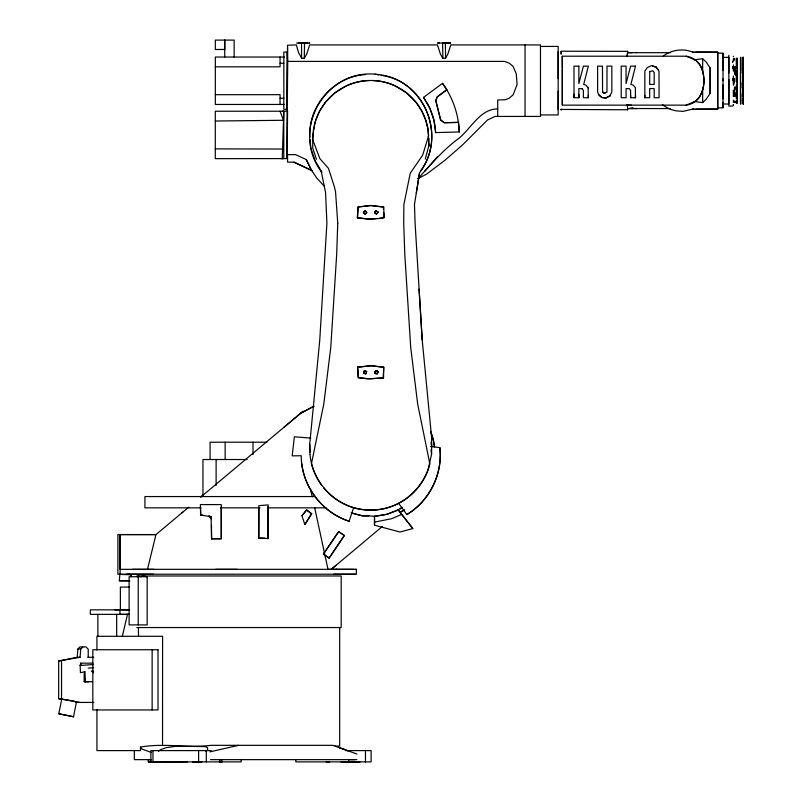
<?xml version="1.0" encoding="UTF-8"?>
<svg xmlns="http://www.w3.org/2000/svg" width="802" height="802" viewBox="0 0 802 802"><rect width="100%" height="100%" fill="white"/><g stroke="black" fill="none" stroke-linecap="round" stroke-linejoin="round"><path stroke-width="1.2" d="M162.535 745.329L162.595 636.297L96.932 636.297L96.932 649.971M224.74 57.032L224.74 40.1L224.74 49.453L215.327 49.513L215.327 40.1L234.144 40.1L234.144 57.032M287.557 109.283L283.828 109.283L283.828 52.08L287.226 52.08L287.567 59.228L287.186 158.585L287.557 45.223L296.319 44.922L298.544 52.471L301.572 58.205L304.279 58.335L306.715 54.055L309.652 44.922L437.471 44.922L440.408 54.055L442.884 58.426L445.581 58.145L447.847 54.055L450.784 44.922L540.478 44.922L540.478 116.43L495.095 116.43L487.536 119.959L462.584 144.911L444.609 160.53L426.433 174.234L417.782 178.635M558.162 91.087L558.162 109.553M562.302 105.132L562.302 56.21L686.121 56.21L695.755 60.2L699.544 64.651A30.797 30.426 -90 0 1 699.544 96.701L695.755 101.142L686.111 105.142L562.302 105.142L562.302 69.383M578.884 94.315L578.884 97.744L574.001 97.704L574.001 66.125L578.894 66.165M574.042 97.744L574.042 94.095M582.382 88.711L578.843 88.551L578.884 97.744M578.854 66.125L578.854 83.518L583.425 66.125L588.317 66.165L583.696 84.441L585.861 85.092L588.227 87.939M602.563 92.18L602.452 66.125L597.61 66.125L597.62 92.19L599.184 95.378L602.182 97.593L605.951 97.894L610.232 95.699L606.051 98.004L601.771 97.503L598.713 94.726M635.525 66.155L630.633 66.125L626.061 83.518L626.061 66.125L621.209 66.125L621.209 97.704L626.091 97.744L626.051 88.551L629.349 88.651L630.593 90.375L630.633 97.744L630.593 95.308M644.848 97.744L644.848 71.127L647.344 67.508L651.605 65.644L656.267 67.228L658.993 71.077L659.084 97.744L654.201 97.704L654.201 88.551L649.66 88.551L649.69 97.744L644.808 97.704L644.848 95.278M694.061 101.483L702.672 102.586L702.672 87.969M702.672 73.343L702.672 58.726L694.061 59.829M702.672 102.586L706.101 99.368L710.141 93.433L710.161 67.969L706.121 61.975L702.672 58.726M722.993 102.265L722.993 107.759L717.73 107.979L717.73 52.18L692.457 52.01M723.003 92.34L723.013 84.922M723.023 70.365L723.023 63.919M723.023 63.689L723.033 59.899M723.003 87.197L722.993 98.836M723.013 80.701L723.033 57.383L728.838 57.333L728.848 72.982M723.033 57.784L723.033 53.243L717.75 53.153L717.73 109.142L692.467 109.303M728.848 79.558L728.838 104.049L722.993 104.009L723.013 78.847M735.103 90.055L735.103 87.027M735.103 71.308L735.103 68.521M740.517 102.576L740.517 103.789L740.497 72.35M740.517 70.676L740.517 57.433L740.517 85.212M743.123 96.31L743.123 93.654M743.334 78.355L743.203 104.21L743.334 101.854M743.334 61.864L743.123 57.142L743.153 59.749M743.334 92.06L743.334 100.992M743.334 91.227L743.334 88.581M743.334 87.929L743.334 80.681M743.334 76.411L743.334 74.155M743.334 72.05L743.334 68.621L743.133 78.887M211.718 538.673L221.212 538.844L221.282 504.578L200.39 504.588L200.66 515.044L211.086 516.739L211.578 538.884L221.342 538.633L221.252 507.415M258.695 537.831L268.058 538.623L268.149 504.909L258.856 505.641L258.695 537.831L258.856 538.443L264.71 538.172M602.452 91.298L603.665 92.992L606.964 92.14L607.004 66.125L611.846 66.125L611.826 92.22L609.67 96.17M722.993 103.408L722.993 107.759M732.667 80.681L732.667 78.666M734.532 101.012L734.542 102.586M740.507 86.917L740.507 102.255M743.324 57.303L743.334 61.223M743.143 100.721L743.143 98.756M88.681 681.74L84.16 681.74L84.2 673.089L84.902 671.685L80.471 672.718L80.11 665.47L80.691 663.154L92.922 663.174M734.522 74.295L734.542 66.696M743.334 81.583L743.334 60.361M723.033 53.243L723.033 58.025M737.349 101.944L737.349 59.037L737.339 59.649M732.637 68.501L732.657 66.726M733.339 71.147L733.429 64.892M710.141 93.433L710.161 67.969M732.647 62.596L732.667 61.193M735.093 102.365L735.103 101.373M737.018 101.543L737.289 103.047L737.249 58.125L737.289 59.268M200.66 515.044L200.53 507.345M304.279 58.335L304.539 43.047L307.507 43.037M282.264 158.646L283.788 111.227L215.287 111.227L215.287 158.656L287.557 158.585M458.473 122.405L444.268 122.716L440.619 119.969L435.777 100.501L437.28 96.841L446.774 89.764L442.534 83.338L423.526 97.403L429.822 108.27L433.912 120.14L435.566 132.581L459.315 131.959L458.473 122.405L444.027 122.686L440.619 119.819M627.475 53.263L627.234 56.21L627.635 51.338L561.169 51.218M736.276 88.04L736.356 85.052M743.143 61.493L743.233 72.19M129.844 581.139L119.318 580.778L119.869 574.202M131.127 576.919L131.187 574.793L128.15 574.112M733.369 58.827L733.379 61.152M357.622 217.703L357.943 206.996L370.724 205.603L383.717 207.046L384.088 217.623L382.233 218.375L367.617 219.076L357.281 217.763L358.073 208.069M736.286 81.493L736.306 70.857M733.369 100.2L733.369 102.536M736.276 93.884L736.356 91.268M740.807 59.99L740.817 72.681M740.737 104.08L740.757 93.964M733.339 96.501L733.339 90.205M740.787 58.917L740.807 57.233M736.286 98.616L736.366 96.571M740.817 82.867L740.817 87.749M734.552 58.867L734.532 60.34M734.983 95.618L735.103 92.831M734.421 96.32L734.522 87.067M736.356 100.521L736.356 102.776M561.179 109.423L627.635 109.774L627.695 108.511L670.542 108.591M733.329 56.752L733.359 56.23M383.155 377.712L383.747 367.196L370.815 365.802L357.502 367.176L358.404 377.722L370.273 378.895L383.536 377.892L383.747 367.196M737.018 76.23L737.238 73.062M737.018 82.796L737.249 79.498M743.143 96.691L743.334 89.754M743.133 82.385L743.133 90.586M374.504 525.19L374.504 516.197L386.785 514.283L398.153 509.831L412.789 528.568L399.947 532.017L374.504 525.19L374.504 516.197L361.451 515.606L351.116 512.869L362.795 515.977L368.86 515.776M62.315 699.404L58.666 698.672L58.666 661.028L77.192 657.269L77.914 648.978L79.939 646.913L86.004 646.913L88.23 649.169L88.23 657.269M58.666 661.028L80.07 657.269L80.781 648.978L82.817 646.913M309.973 454.483L309.722 444.258L319.747 340.208L326.905 223.177L325.572 192.63L321.091 170.555M736.366 102.285L736.356 103.257M419.436 173.242L414.464 204.65L415.095 223.187L422.183 339.627L431.596 437.321L431.646 453.611M378.153 211.969L376.318 214.264L374.765 212.099L376.499 210.736L375.406 210.996L374.865 213.021L376.619 214.054L378.153 211.969L375.406 210.996M416.308 193.041L419.636 172.61M73.533 716.747L76.461 701.89L71.428 700.697L61.764 699.033L58.797 713.78L73.533 716.747L58.797 713.78M364.188 370.935L366.534 371.326L365.983 373.792L363.657 373.391L364.389 370.785L366.785 371.657L365.782 373.933L363.406 373.06L364.389 370.785M147.478 569.33L155.939 534.603L188.721 507.175M287.567 52.531L287.226 52.08L287.226 109.283L287.557 47.559M635.495 66.125L630.903 84.441L632.978 84.982L635.364 87.639L635.485 97.744L635.475 95.298M122.325 636.297L127.508 614.362M76.461 701.89L75.408 701.88M425.281 159.037L428.739 146.245L428.699 138.455M268.058 538.623L268.068 506.724M338.544 531.906L323.467 554.002L329.091 558.142L344.389 535.505L338.534 531.676L344.389 535.505M743.334 57.704L743.153 65.924M310.775 438.092L294.364 436.799L292.199 455.837L301.231 455.757C301.231 484.919 321.321 512.408 349.131 521.23L353.572 507.636M435.817 100.711L437.11 96.992L446.774 89.764M737.018 103.147L737.249 102.536M374.755 373.03L375.617 370.865L378.013 371.687L377.14 373.852L374.755 373.03L377.14 373.852L378.013 371.687L377.14 370.855L374.905 371.617L375.637 373.862L377.862 373.1L377.14 370.855M420.749 170.766C447.065 135.077 423.737 79.849 379.436 74.716C326.594 66.105 289.622 129.503 321.391 171.839M419.787 172.25C446.734 137.363 425.601 80.992 381.13 75.388M304.83 524.548L311.687 513.611L306.354 510.062L301.963 515.756L304.83 524.548L311.687 513.611M736.296 58.696L736.627 58.195M329.091 558.142L344.188 535.666M338.534 531.676L323.467 554.002L324.569 555.335L329.201 557.781M497.721 108.902C479.345 108.932 470.624 129.834 457.451 139.398C442.393 150.646 430.604 164.871 417.962 178.605M364.79 210.665L366.775 212.239L365.301 214.214L363.416 212.59L365.211 210.585L366.785 212.55L364.87 214.154L363.376 212.35L365.211 210.585M382.233 218.375L384.038 216.009M301.963 515.756L306.815 509.861L311.256 513.791M424.669 171.407L437.451 156.721M374.905 371.617L375.617 370.865M200.6 497.2L303.186 411.165L284.008 427.215M201.272 496.638L203.127 495.085M382.504 526.353L331.166 569.4L327.988 569.33L314.645 507.576M181.533 513.2L182.846 512.097M336.198 565.22L331.166 569.4L336.99 569.32M158.495 751.304L160.32 749.82L166.435 747.624L176.27 746.251L205.222 746.582L207.558 747.624L207.648 749.82L205.783 751.053M423.526 97.403L427.556 103.779A64.952 64.952 0 0 1 435.636 132.581M400.258 508.999L402.163 507.596M398.664 503.335L406.835 514.563C429.501 500.999 442.955 473.882 439.837 447.616L430.624 446.483M406.835 514.563C429.541 501.039 442.874 473.862 439.837 447.616M402.123 507.275L398.153 509.831L412.789 528.568M313.652 406.353L300.269 413.531L314.033 406.183M400.278 511.977L404.629 509.871M401.692 514.363L391.697 518.683L374.755 522.082M398.303 510.022L387.356 514.252L374.594 516.498M119.318 580.778L128.44 580.508M693.86 108.771L683.114 111.388L676.156 110.846A30.677 30.677 0 0 1 662.362 104.551M238.615 745.329L209.964 751.845M632.928 107.799L629.359 108.561L637.189 108.561M96.932 709.6L96.932 750.602L140.47 750.602L140.47 747.103C163.849 742.762 187.568 748.306 211.076 745.329L332.98 745.329L356.99 754.07M357.943 206.996L370.735 205.442L383.717 207.046M376.85 218.495L370.815 219.217L357.281 217.763M379.256 218.204L382.885 217.763M357.502 367.176L371.466 365.662L383.426 367.256M80.11 665.47L93.593 664.517M88.23 668.086L93.553 667.765M383.536 377.892L367.557 378.785L358.193 377.652L357.822 367.276M282.474 111.227L287.557 111.167L287.186 158.585M180.019 761.9L182.716 761.89M365.602 74.566C334.344 76.14 307.557 105.924 309.943 137.192M280.78 158.656L283.788 158.585L283.788 111.167M629.339 52.671L627.705 52.691L627.635 51.338M215.287 121.022L283.507 120.28L280.028 111.227M156.069 534.573L117.894 534.573L117.894 574.222L356.389 574.222L356.389 569.33L336.168 569.32M353.722 761.89L350.414 761.89M84.16 681.74L92.24 681.74M201.964 761.89L192.861 761.89L198.635 761.89L198.595 750.602M444.839 43.037L442.534 43.047L450.483 43.047L442.584 43.047L442.884 58.426M355.346 574.222L333.572 574.232M126.736 614.352L128.871 614.342M296.6 43.047L309.672 43.047L309.151 43.047M301.512 43.047L304.018 43.037M439.466 43.037L437.531 43.047L442.684 43.047M695.915 52.23L717.73 52.18M631.364 105.142L626.743 105.142L627.405 104.571L627.635 109.774M732.647 106.075L728.848 106.085L728.848 55.278M355.767 569.33L356.389 569.33M210.495 759.654L221.753 759.634L221.923 761.89L219.447 761.89L220.029 759.634L356.82 759.634M166.034 761.89L175.247 761.89L174.184 761.89M192.811 761.89L198.254 761.89M193.994 761.89L201.112 761.89M345.792 761.89L358.705 761.89M358.514 761.89L359.877 761.89M540.478 46.426L558.162 46.426L558.162 114.927L540.478 114.927M629.971 52.671L636.066 52.671M284.399 57.042L215.327 57.032L215.327 104.46L284.329 104.45M287.567 61.393L504.458 61.403L509.17 63.117L513.069 66.386L516.267 73.854L517.1 84.451L513.17 94.766L509.17 98.245L505.2 99.769L497.721 99.959L497.721 116.43M280.058 63.248L283.828 63.248M215.327 66.827L280.058 66.827L280.058 57.032M215.327 94.676L280.058 94.676L280.058 104.46M588.267 95.288L588.277 97.744L583.395 97.704L583.385 90.375L582.232 88.731M630.603 97.704L635.485 97.744M280.058 98.245L283.828 98.245M293.963 162.164L287.557 162.164L287.557 154.636L295.627 154.636L306.314 159.618L311.777 170.505L293.963 162.164L312.459 170.786M266.896 442.203L210.094 442.203L210.094 459.516M247.146 459.516L202.946 459.516L202.946 496.578M315.016 496.558L144.921 496.558L144.921 507.846L200.941 507.846M220.45 507.846L259.948 507.846M268.089 507.846L325.993 507.846M132.591 569.33L153.653 569.33M215.798 569.33L237.292 569.33M354.153 569.33L120.11 569.33L120.069 534.573L155.939 534.603M125.904 574.222L153.272 574.222M147.157 576.718L129.122 576.718L129.122 624.898L147.157 624.898L147.157 576.718L142.987 575.986L140.591 576.718L138.385 575.986L137.252 576.718L136.831 575.986L341.191 575.986L341.191 627.545L136.831 627.545M129.553 587.074L120.38 587.074L120.38 609.841M129.553 609.841L90.345 609.841L90.345 614.362L129.152 614.362M77.914 648.978L80.781 648.978M77.192 657.269L80.07 657.269M87.759 657.269L93.784 657.269M58.666 698.672L80.07 702.432M77.192 702.432L93.804 702.432M335.076 746.101L339.687 746.101L339.687 627.545M211.287 750.602L150.896 750.602L150.896 761.89M345.572 750.602L371.115 750.602L371.115 761.89L295.838 761.89L295.838 759.634M354.835 759.634L348.499 759.634L348.81 761.89M151.518 759.634L134.325 759.634L134.325 750.602M181.864 761.89L179.648 761.89L183.478 761.89M173.473 761.89L175.057 761.89M184.28 761.89L187.337 761.89M298.344 43.047L304.57 43.047L301.291 43.047M627.535 52.671L632.086 52.671M635.886 52.671L670.542 52.701M121.954 609.841L128.932 609.851M126.816 614.362L119.969 614.362L119.929 609.841M241.121 759.634L241.121 761.89L148.42 761.89L148.34 759.624L151.257 759.644M341.01 761.89L348.619 761.9M166.255 761.89L172.62 761.89M326.163 761.89L329.682 761.9M349.241 761.89L352.028 761.89M444.789 43.037L445.712 43.037M695.805 109.082L717.73 109.142M215.287 148.871L282.815 149.032M219.507 761.89L221.673 761.9L221.141 761.89M181.342 761.89L148.42 761.89L148.42 759.634M114.937 609.841L120.851 609.871M445.651 43.047L442.463 43.027L444.358 43.037M603.665 92.992L605.55 93.042M562.232 56.21L562.302 68.16M119.498 574.382L131.187 574.793M200.4 514.854L202.555 515.024M93.674 671.274L91.338 671.073L93.443 672.778M375.105 74.155L378.724 74.897M652.668 65.934L656.267 67.228M693.86 52.541L689.129 50.917A30.677 30.677 0 0 0 663.184 56.13M344.96 749.69L339.266 747.624L340.188 747.965M341.973 748.607L347.847 750.752M151.518 752.507L141.142 748.717L140.47 747.103M349.131 521.23C323.998 513.16 304.78 489.842 301.742 463.616M208.981 515.876L211.086 516.739M61.764 699.033L62.275 699.254M208.811 516.288L211.427 518.844M588.277 97.744L588.147 87.608M324.229 186.164L316.84 178.124L310.805 169.322L306.314 159.618M655.856 66.947L658.262 69.824M80.691 663.154L81.413 664.136M321.923 172.159L315.106 160.661L310.845 148.139L310.143 139.628M316.439 159.277L312.69 147.939L312.82 136.039L314.705 123.618A57.965 57.965 0 0 1 368.449 80.541M743.334 103.799L743.133 98.977M737.018 58.556L737.249 59.448M435.777 100.501L440.619 119.969M310.575 489.581L312.199 496.779M743.284 104.059L743.133 102.325M434.313 446.734L433.461 440.719A59.338 54.436 58.6 0 0 430.554 431.326M431.045 442.113L431.656 446.614M737.018 60.802L737.249 62.586M431.025 449.812L431.566 454.233L428.118 469.751A60.972 60.972 0 0 1 323.717 487.957M734.081 58.255L734.101 58.847M737.038 89.473L737.259 96.571M374.765 212.099L374.865 213.021M737.018 64.741L737.259 67.258M735.444 66.847L735.604 75.408M743.324 79.228L743.143 68.701M383.386 206.856L383.536 209.252M383.777 212.841L384.088 217.623M419.045 289.111L422.213 339.938M84.902 671.685L85.513 681.74M736.296 58.757L736.356 67.959M743.233 66.235L743.334 69.253M428.428 136.972L428.238 131.177A57.965 57.965 0 0 0 372.128 80.511M428.659 143.929L428.739 146.245M309.722 444.258L309.973 452.549M138.335 627.545L138.545 636.297M445.391 43.047L445.581 58.145M733.369 85.212L733.369 76.06M428.699 137.824L428.769 146.245M211.477 525.109L211.578 538.884M734.071 93.243L734.091 95.969M743.324 84.922L743.334 88.882M734.552 78.466L734.562 81.794M734.081 80.711L734.091 84.07M301.532 43.047L301.572 58.205M735.584 93.884L735.594 96.23M558.162 51.508L558.162 78.696M258.825 507.516L258.856 538.443M120.069 534.573L120.13 574.222M743.334 70.135L743.334 92.531M525.049 44.922L525.049 116.43M365.471 750.602L365.471 761.89M253.001 442.203L253.001 454.564M225.151 442.203L225.151 459.516M216.119 459.516L216.119 485.461M206.315 750.602L206.315 761.89M152.971 750.602L152.971 761.89M152.139 649.74L152.139 709.95M138.235 576.718L138.235 624.898M116.691 614.362L116.691 636.297M97.874 614.362L97.874 636.297M61.543 661.028L61.543 698.672M404.188 510.142A64.391 63.879 0.1 0 1 399.907 512.528M431.265 433.321A65.243 64.731 8.8 0 1 434.544 446.784M321.482 485.08A60.972 60.972 0 0 1 310.043 454.914M431.436 443.366A60.972 60.972 0 0 1 431.666 446.884M442.534 83.338A88.601 88.601 0 0 1 459.275 131.959M686.121 56.21A19.428 19.428 0 0 1 703.063 73.152A32.661 32.661 0 0 1 699.073 97.834A19.428 19.428 0 0 1 686.121 105.142M649.76 71.589L649.66 84.431L654.201 84.431L654.201 72.511L652.778 70.797L649.76 71.589M561.179 109.313L561.169 109.884L561.179 109.313M561.189 51.528L561.159 53.955L561.189 51.528M337.752 223.247L336.67 254.595L330.765 347.477L323.808 403.967L311.487 463.516C316.6 483.456 331.848 500.358 351.406 506.964A58.476 55.919 0 0 0 390.063 506.964C409.461 500.398 424.639 483.736 429.872 463.997L417.662 403.967L410.714 347.477L404.799 254.605L403.717 223.247L403.867 204.65L410.243 173.242L422.674 155.147L428.639 135.769L427.787 128.23L425.862 120.551L421.862 111.147L416.098 102.375L406.444 92.791L394.995 85.814A57.012 55.97 0 0 0 346.484 85.804L335.035 92.791L325.371 102.375L319.607 111.147L315.607 120.551L313.452 129.623L312.71 139.738L319.878 158.656L328.449 168.34L334.374 186.706L335.547 191.768L337.752 223.247M158.014 649.74L92.831 649.74L92.831 709.95L158.014 709.95L158.014 649.74M733.359 105.152L733.339 104.601L733.359 105.152"/></g></svg>
